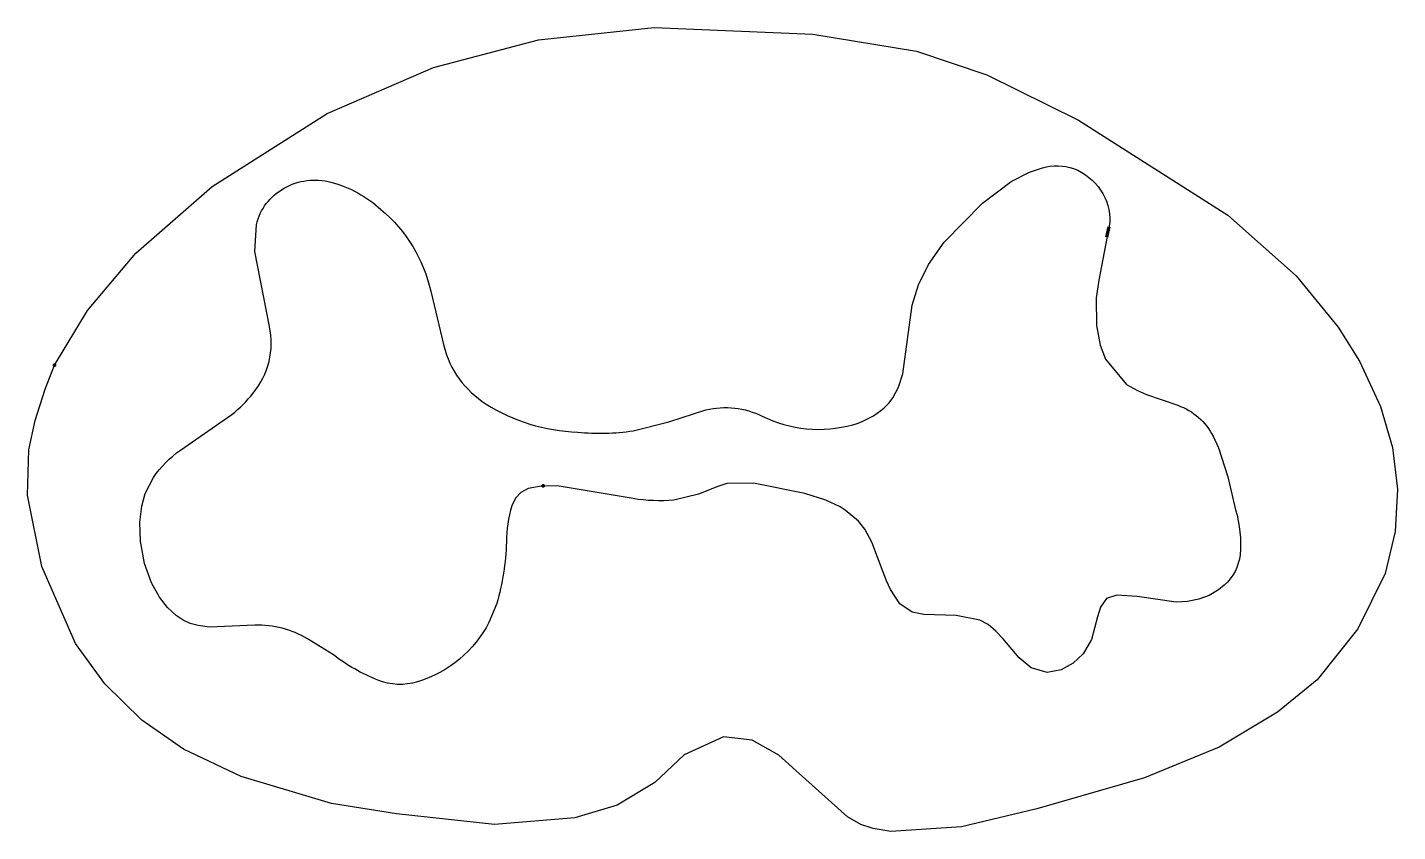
# Model space of a CAD drawing. Header units: millimetres. Extents: x 52.27 to 60.52, y 79.48 to 84.32.
import ezdxf

# ---------------------------------------------------------------- set-up
doc = ezdxf.new("R2010")
doc.units = ezdxf.units.MM
doc.layers.get('0').update_dxf_attribs({"lineweight": 70, "true_color": 0x8faf8f})

msp = doc.modelspace()

# ---------------------------------------------------------------- linework, layer by layer
at = {"color": 98, "lineweight": -3, "true_color": 0x054805}
for p, q in [((54.7173, 84.083), (55.3503, 84.2497)), ((55.3503, 84.2497), (56.0467, 84.3244)), ((56.0467, 84.3244), (57.0018, 84.2835)), ((57.0018, 84.2835), (57.6268, 84.1811)), ((57.6268, 84.1811), (58.0491, 84.0387)), ((54.0771, 83.805), (54.7173, 84.083)), ((58.0491, 84.0387), (58.6011, 83.7663)), ((53.3845, 83.366), (54.0771, 83.805)), ((58.6011, 83.7663), (59.5005, 83.1935)), ((58.197, 83.3957), (58.3058, 83.4522)), ((58.3058, 83.4522), (58.3853, 83.4789)), ((52.925, 82.964), (53.3845, 83.366)), ((58.0229, 83.2661), (58.197, 83.3957)), ((57.7934, 83.0311), (58.0229, 83.2661)), ((59.5005, 83.1935), (59.9119, 82.8289)), ((53.641, 82.9757), (53.6515, 83.1372)), ((58.7901, 83.1502), (58.7242, 82.8026)), ((57.6975, 82.8957), (57.7934, 83.0311)), ((52.6334, 82.6197), (52.925, 82.964)), ((53.7296, 82.5234), (53.641, 82.9757)), ((57.6373, 82.7745), (57.6975, 82.8957)), ((57.5995, 82.6508), (57.6373, 82.7745)), ((58.7242, 82.8026), (58.7077, 82.695)), ((59.9119, 82.8289), (60.1665, 82.5183)), ((54.7008, 82.7359), (54.7803, 82.4064)), ((58.7077, 82.695), (58.7103, 82.5286)), ((52.4354, 82.2899), (52.6334, 82.6197)), ((57.5436, 82.2385), (57.5995, 82.6508)), ((58.7103, 82.5286), (58.7323, 82.4105)), ((60.1665, 82.5183), (60.2945, 82.3136)), ((58.7323, 82.4105), (58.7635, 82.3263)), ((52.3794, 82.1461), (52.4354, 82.2899)), ((58.7635, 82.3263), (58.8905, 82.1737)), ((60.2945, 82.3136), (60.4207, 82.042)), ((57.5179, 82.157), (57.5436, 82.2385)), ((52.3186, 81.9576), (52.3794, 82.1461)), ((57.4841, 82.0941), (57.5179, 82.157)), ((58.8905, 82.1737), (58.9568, 82.1379)), ((58.9568, 82.1379), (59.012, 82.1147)), ((59.012, 82.1147), (59.1992, 82.0491)), ((56.134, 81.9489), (56.3577, 82.0206)), ((57.4322, 82.0335), (57.4621, 82.0634)), ((57.4621, 82.0634), (57.4841, 82.0941)), ((60.4207, 82.042), (60.493, 81.7948)), ((52.2812, 81.7804), (52.3186, 81.9576)), ((53.1947, 81.7794), (53.5032, 81.9927)), ((55.9198, 81.8955), (56.134, 81.9489)), ((59.4118, 81.8621), (59.4453, 81.7928)), ((52.272, 81.5074), (52.2812, 81.7804)), ((59.4453, 81.7928), (59.5002, 81.6182)), ((60.493, 81.7948), (60.5234, 81.5443)), ((52.9815, 81.518), (53.0309, 81.6133)), ((59.5002, 81.6182), (59.5475, 81.4201)), ((55.244, 81.5242), (55.2115, 81.4899)), ((55.2884, 81.548), (55.244, 81.5242)), ((55.3782, 81.5641), (55.2884, 81.548)), ((55.4746, 81.5608), (55.3782, 81.5641)), ((55.9201, 81.4866), (55.4746, 81.5608)), ((56.4305, 81.5593), (56.3144, 81.5137)), ((56.4844, 81.5782), (56.4305, 81.5593)), ((56.6446, 81.5807), (56.4844, 81.5782)), ((56.9528, 81.5185), (56.6446, 81.5807)), ((60.5234, 81.5443), (60.5086, 81.2879)), ((52.3581, 81.0782), (52.272, 81.5074)), ((52.9492, 81.3458), (52.9606, 81.4413)), ((52.9606, 81.4413), (52.9815, 81.518)), ((55.2115, 81.4899), (55.1896, 81.4431)), ((56.3144, 81.5137), (56.1654, 81.4772)), ((57.0808, 81.4776), (56.9528, 81.5185)), ((57.1666, 81.4367), (57.0808, 81.4776)), ((57.1971, 81.4162), (57.1666, 81.4367)), ((57.2762, 81.3512), (57.1971, 81.4162)), ((52.9526, 81.2295), (52.9492, 81.3458)), ((57.315, 81.3018), (57.2762, 81.3512)), ((57.3575, 81.2237), (57.315, 81.3018)), ((60.5086, 81.2879), (60.4482, 81.0353)), ((52.9778, 81.095), (52.9526, 81.2295)), ((57.4258, 81.0436), (57.3575, 81.2237)), ((52.5608, 80.6139), (52.3581, 81.0782)), ((53.0197, 80.9794), (52.9778, 81.095)), ((57.4452, 80.9924), (57.4258, 81.0436)), ((60.4482, 81.0353), (60.2832, 80.702)), ((53.0677, 80.8926), (53.0197, 80.9794)), ((57.4689, 80.939), (57.4452, 80.9924)), ((59.4792, 80.9646), (59.4449, 80.9365)), ((53.1158, 80.8308), (53.0677, 80.8926)), ((57.5251, 80.8538), (57.4689, 80.939)), ((58.7707, 80.8849), (58.7342, 80.8337)), ((58.8317, 80.9062), (58.7707, 80.8849)), ((58.9555, 80.8965), (58.8317, 80.9062)), ((59.1898, 80.8628), (58.9555, 80.8965)), ((59.2588, 80.8663), (59.1898, 80.8628)), ((59.3266, 80.8805), (59.2588, 80.8663)), ((59.3891, 80.9042), (59.3266, 80.8805)), ((59.4449, 80.9365), (59.3891, 80.9042)), ((53.167, 80.7835), (53.1158, 80.8308)), ((53.2104, 80.7549), (53.167, 80.7835)), ((55.0988, 80.8549), (55.0506, 80.7402)), ((57.5996, 80.8031), (57.5251, 80.8538)), ((57.6708, 80.7888), (57.5996, 80.8031)), ((57.8646, 80.7832), (57.6708, 80.7888)), ((58.0082, 80.7557), (57.8646, 80.7832)), ((58.7342, 80.8337), (58.716, 80.7745)), ((53.2525, 80.7355), (53.2104, 80.7549)), ((53.3, 80.7221), (53.2525, 80.7355)), ((53.3689, 80.7136), (53.3, 80.7221)), ((53.6411, 80.7243), (53.3689, 80.7136)), ((58.0584, 80.728), (58.0082, 80.7557)), ((58.1046, 80.6886), (58.0584, 80.728)), ((58.716, 80.7745), (58.6793, 80.6388)), ((60.2832, 80.702), (60.0384, 80.396)), ((54.1156, 80.5455), (53.9593, 80.6417)), ((58.1452, 80.6448), (58.1046, 80.6886)), ((58.2441, 80.5274), (58.1452, 80.6448)), ((58.6793, 80.6388), (58.6309, 80.5513)), ((52.7378, 80.3715), (52.5608, 80.6139)), ((58.6309, 80.5513), (58.5705, 80.4959)), ((58.316, 80.4667), (58.2441, 80.5274)), ((58.413, 80.4389), (58.316, 80.4667)), ((58.4967, 80.4551), (58.413, 80.4389)), ((58.5705, 80.4959), (58.4967, 80.4551)), ((52.9621, 80.1525), (52.7378, 80.3715)), ((60.0384, 80.396), (59.8002, 80.2014)), ((53.2127, 79.9784), (52.9621, 80.1525)), ((59.8002, 80.2014), (59.4496, 79.9903)), ((56.4643, 80.0522), (56.2277, 79.9436)), ((56.6366, 80.0329), (56.4643, 80.0522)), ((53.5587, 79.8129), (53.2127, 79.9784)), ((56.798, 79.9423), (56.6366, 80.0329)), ((59.4496, 79.9903), (58.9993, 79.8062)), ((56.2277, 79.9436), (56.05, 79.7776)), ((56.9602, 79.7959), (56.798, 79.9423)), ((54.104, 79.6501), (53.5587, 79.8129)), ((57.21, 79.5711), (56.9602, 79.7959)), ((58.9993, 79.8062), (58.3513, 79.6191)), ((56.05, 79.7776), (55.8242, 79.6399)), ((54.4954, 79.5889), (54.104, 79.6501)), ((55.8242, 79.6399), (55.5677, 79.565)), ((55.0843, 79.5242), (54.4954, 79.5889)), ((55.5677, 79.565), (55.0843, 79.5242)), ((57.2918, 79.5248), (57.21, 79.5711)), ((58.3513, 79.6191), (57.8963, 79.511)), ((57.3652, 79.4999), (57.2918, 79.5248)), ((57.4714, 79.4815), (57.3652, 79.4999)), ((57.8963, 79.511), (57.4714, 79.4815))]:
    msp.add_line(p, q, dxfattribs=at)
msp.add_line((58.7734, 83.0617), (58.7867, 83.1236))
at = {"color": 98, "lineweight": -3, "true_color": 0x054805, "extrusion": (0, 0, -1)}
for centre, major_axis, start_param, end_param in [((58.4723, 83.1894), (-0.317, 0), 1.292833, 1.89163), ((58.4359, 83.1642), (-0.3545, 0), 1.965494, 3.183275), ((54.0024, 83.0638), (-0.3593, 0), 0.216483, 1.846618), ((53.9058, 82.7396), (-0.714, 0), 1.846638, 2.337767), ((53.7625, 82.5488), (-0.9588, 0), 2.299971, 2.934713), ((56.4765, 81.5823), (-0.4764, 0), 1.318852, 2.053232), ((59.0684, 81.7123), (-0.3779, 0), 1.924416, 2.711275), ((53.5881, 81.2733), (-0.6623, 0), 0.570968, 0.9348), ((56.0827, 82.4202), (-0.9962, 0), 4.629226, 4.876375), ((58.7877, 81.2146), (-0.79, 0), 2.864226, 3.22945), ((53.4794, 81.2729), (-1.6781, 0), 3.171464, 3.406919), ((59.2654, 81.1789), (-0.3108, 0), 3.243772, 3.953818), ((54.3958, 81.0405), (-0.7272, 0), 3.59137, 4.396711), ((54.824, 81.3801), (-1.1286, 0), 5.115107, 5.390947), ((54.5155, 80.6922), (-0.3414, 0), 4.396711, 5.115107)]:
    msp.add_ellipse(centre, major_axis=major_axis, ratio=0.949881, start_param=start_param, end_param=end_param, dxfattribs=at)
at = {"color": 98, "lineweight": -3, "true_color": 0x054805}
for centre, major_axis, start_param, end_param in [((53.2206, 82.4236), (0.5197, 0), 5.625701, 6.486673), ((55.3704, 82.5348), (0.6054, 0), 3.366806, 4.123923), ((52.8967, 82.6611), (0.9289, 0), 5.423744, 5.625701), ((55.6243, 82.8963), (1.0629, 0), 4.123923, 4.675894), ((57.1093, 82.3672), (0.4771, 0), 4.994943, 5.455738), ((57.0368, 82.5985), (0.7312, 0), 4.229953, 4.997338), ((55.7211, 83.0525), (1.2342, 0), 4.602326, 4.874104), ((55.9953, 81.2223), (0.8386, 0), 2.860725, 3.137858), ((53.6634, 80.2076), (0.5444, 0), 0.996233, 1.611859)]:
    msp.add_ellipse(centre, major_axis=major_axis, ratio=0.949881, start_param=start_param, end_param=end_param, dxfattribs=at)
for p in [(52.4354, 82.2899), (55.3782, 81.5641)]:
    msp.add_point(p)

doc.saveas('drawing.dxf')
